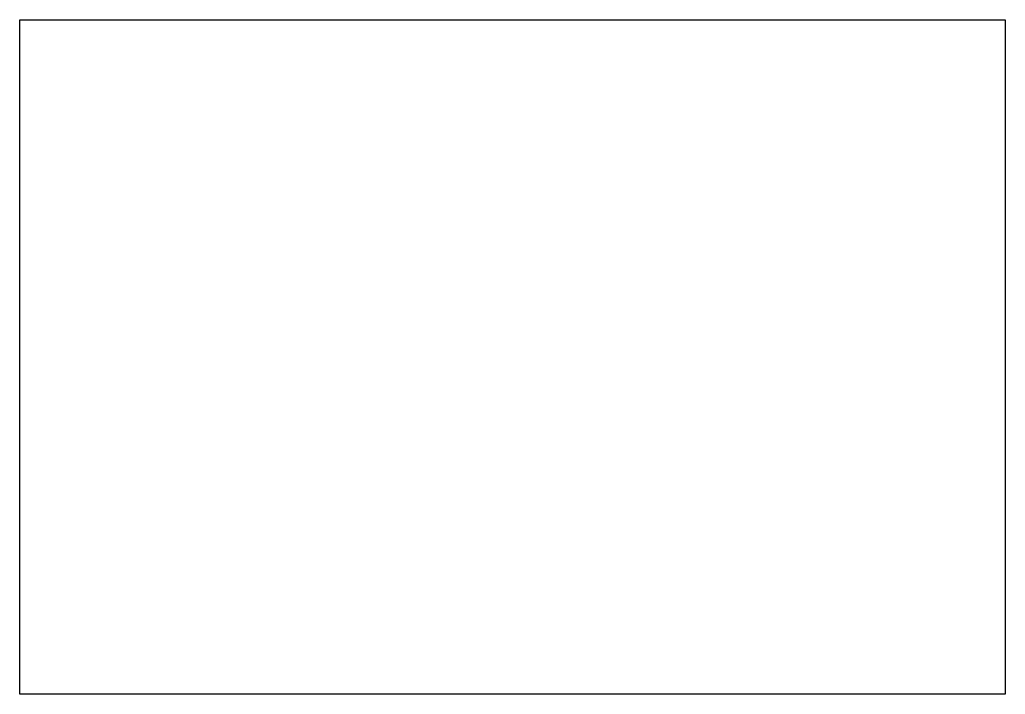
# Model space of a CAD drawing. Header units: millimetres. Extents: x 184 to 593, y -82 to 198.
import ezdxf

# ---------------------------------------------------------------- set-up
doc = ezdxf.new("R2010")
doc.units = ezdxf.units.MM

msp = doc.modelspace()

# ---------------------------------------------------------------- linework, layer by layer
msp.add_lwpolyline([(183.6, 197.66), (592.84, 197.66), (592.84, -82.3), (183.6, -82.3)], close=True)

doc.saveas('drawing.dxf')
